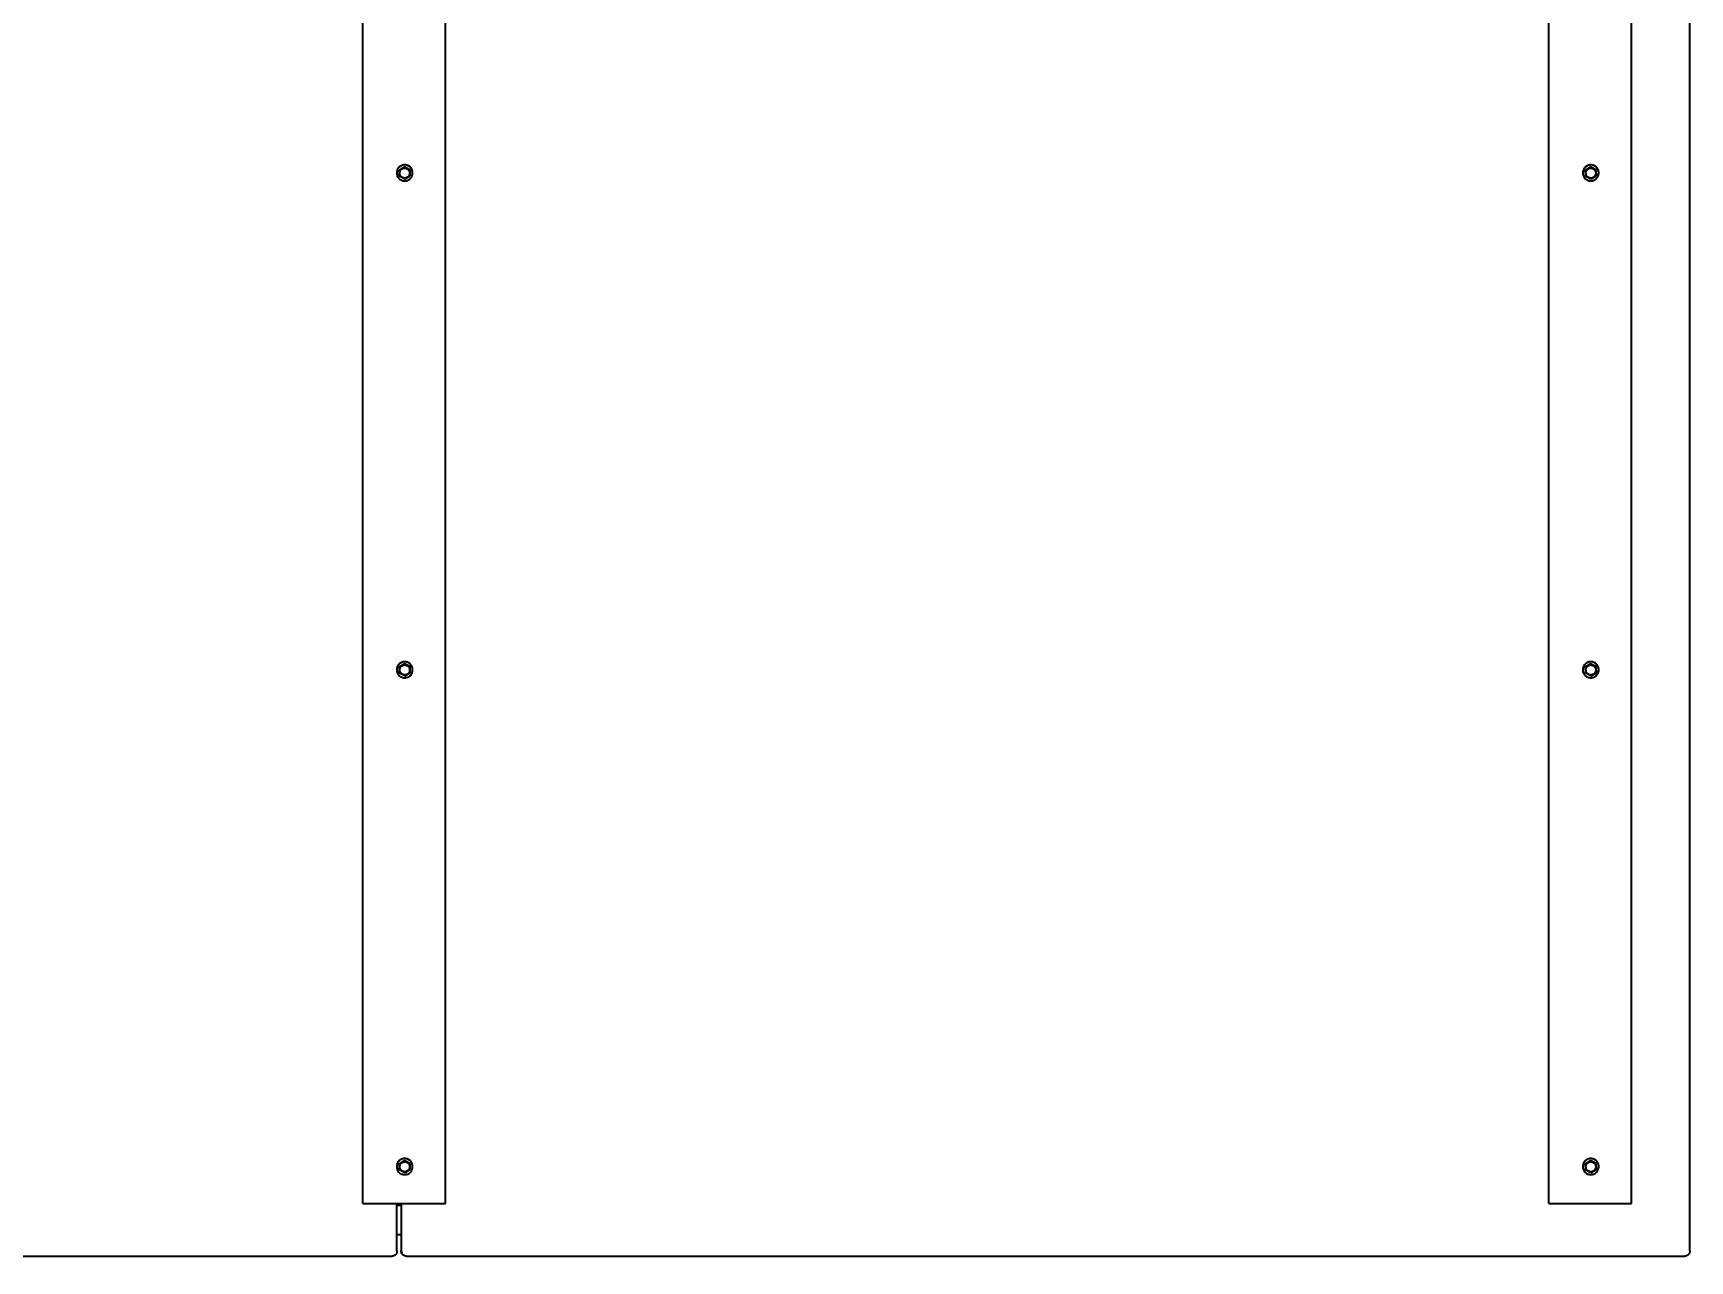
# Model space of a CAD drawing. Header units: millimetres. Extents: x 6020 to 14334, y 16216 to 25078.
# Drawn here: x 11818 to 13420, y 18340 to 19527 of the extents above; entities that cross this region are included whole.
import ezdxf

# ---------------------------------------------------------------- set-up
doc = ezdxf.new("R2010")
doc.units = ezdxf.units.MM
doc.header["$LTSCALE"] = 3
for name, color, linetype in [('Green', 3, 'Continuous'), ('Orange', 30, 'Continuous'), ('Red', 1, 'Continuous')]:
    doc.layers.add(name, color=color, linetype=linetype)
doc.styles.get("Standard").update_dxf_attribs({"font": 'arial.ttf'})
doc.dimstyles.new('MATEUSZ', dxfattribs={"dimtxt": 35, "dimasz": 16, "dimexe": 0.18, "dimexo": 0.0625, "dimgap": 0.09, "dimtad": 0, "dimdec": 0, "dimdsep": 46, "dimtxsty": 'Standard', "dimblk": 'DOT', "dimcen": 0.09, "dimse1": 1, "dimse2": 1, "dimadec": 0, "dimazin": 0, "dimtfac": 1, "dimtdec": 0, "dimtofl": 0, "dimtmove": 0, "dimatfit": 3, "dimfxl": 1, "dimtolj": 1, "dimtzin": 0, "dimlwd": 9, "dimlwe": 9, "dimarcsym": 0})

# ---------------------------------------------------------------- blocks, each defined once
blk = doc.blocks.new('_Dot')
at = {"color": 0, "linetype": 'ByBlock', "lineweight": -2}
blk.add_line((-0.5, 0), (-1, 0), dxfattribs=at)
at = {"color": 0, "linetype": 'ByBlock', "const_width": 0.5}
blk.add_lwpolyline([(-0.25, 0, 1), (0.25, 0, 1)], format="xyb", close=True, dxfattribs=at)
blk = doc.blocks.new('*D29')
at = {"color": 0, "lineweight": 9, "transparency": 16777216}
for p, q in [((9437.2, 20426), (9437.2, 19664.2)), ((9437.2, 18363.8), (9437.2, 19424))]:
    blk.add_line(p, q, dxfattribs=at)
at = {"layer": 'Defpoints', "color": 0, "transparency": 16777216}
for p in [(13416, 20442), (9437.2, 18347.8), (13419.3, 18347.8)]:
    blk.add_point(p, dxfattribs=at)
at = {"color": 0, "lineweight": 9, "transparency": 16777216, "xscale": 16, "yscale": 16, "zscale": 16}
for p, rotation in [((9437.2, 20442), 90), ((9437.2, 18347.8), 270)]:
    blk.add_blockref('_Dot', p, dxfattribs=dict(at, rotation=rotation))
at = {"color": 0, "transparency": 16777216, "insert": (9437.2, 19544.1), "char_height": 80, "attachment_point": 5, "rotation": 90}
blk.add_mtext('\\A1;2094', dxfattribs=at)

msp = doc.modelspace()

# ---------------------------------------------------------------- linework, layer by layer
at = {"layer": 'Green', "color": 7}
for p, q in [((12176.8, 19397.7), (12171.9, 19394.6)), ((12171.9, 19394.6), (12176.8, 19397.7)), ((12181.9, 19395), (12176.8, 19397.7)), ((12176.8, 19397.7), (12181.9, 19395)), ((13323.5, 19397.7), (13318.6, 19394.6)), ((13318.6, 19394.6), (13323.5, 19397.7)), ((13328.6, 19395), (13323.5, 19397.7)), ((13323.5, 19397.7), (13328.6, 19395)), ((12171.9, 19394.6), (12172.1, 19388.8)), ((12182.1, 19389.2), (12181.9, 19395)), ((12182.1, 19389.2), (12182.1, 19389.1)), ((13318.6, 19394.6), (13318.8, 19388.8)), ((13328.8, 19389.2), (13328.6, 19395)), ((13328.8, 19389.2), (13328.8, 19389.1)), ((12176.8, 18917.2), (12171.9, 18914.2)), ((12171.9, 18914.2), (12176.8, 18917.2)), ((12181.9, 18914.5), (12176.8, 18917.2)), ((12176.8, 18917.2), (12181.9, 18914.5)), ((13323.5, 18917.2), (13318.6, 18914.2)), ((13318.6, 18914.2), (13323.5, 18917.2)), ((13328.6, 18914.5), (13323.5, 18917.2)), ((13323.5, 18917.2), (13328.6, 18914.5)), ((12171.9, 18914.2), (12172.1, 18908.4)), ((12171.9, 18914.2), (12171.9, 18914)), ((12177.2, 18905.7), (12179.6, 18907.2)), ((12182.1, 18908.7), (12181.9, 18914.5)), ((13318.6, 18914.2), (13318.8, 18908.4)), ((13318.6, 18914.2), (13318.6, 18914)), ((13323.9, 18905.7), (13328.8, 18908.7)), ((13328.8, 18908.7), (13328.6, 18914.5)), ((12176.8, 18436.8), (12171.9, 18433.7)), ((12171.9, 18433.7), (12176.8, 18436.8)), ((12181.9, 18434), (12176.8, 18436.8)), ((12176.8, 18436.8), (12181.9, 18434)), ((13323.5, 18436.8), (13318.6, 18433.7)), ((13318.6, 18433.7), (13323.5, 18436.8)), ((13328.6, 18434), (13323.5, 18436.8)), ((13323.5, 18436.8), (13328.6, 18434)), ((12171.9, 18433.7), (12172.1, 18427.9)), ((12182.1, 18428.3), (12181.9, 18434)), ((13318.6, 18433.7), (13318.8, 18427.9)), ((13326.3, 18426.7), (13328.8, 18428.3)), ((13328.8, 18428.3), (13328.6, 18434))]:
    msp.add_line(p, q, dxfattribs=at)
for points in [[(12184.7, 19391.9, 0), (12184.7, 19392.6, 0), (12184.6, 19393.3, 0), (12184.4, 19394, 0), (12184.2, 19394.8, 0), (12183.9, 19395.5, 0), (12183.5, 19396.1, 0), (12183, 19396.8, 0), (12182.5, 19397.4, 0), (12181.9, 19397.9, 0), (12181.2, 19398.4, 0), (12180.6, 19398.8, 0), (12179.9, 19399.1, 0), (12179.1, 19399.3, 0), (12178.4, 19399.5, 0), (12177.7, 19399.6, 0), (12177, 19399.6, 0), (12176.3, 19399.6, 0), (12175.6, 19399.5, 0), (12174.9, 19399.3, 0), (12174.2, 19399.1, 0), (12173.5, 19398.8, 0), (12172.8, 19398.4, 0), (12172.1, 19397.9, 0), (12171.5, 19397.4, 0), (12171, 19396.8, 0), (12170.5, 19396.1, 0), (12170.1, 19395.5, 0), (12169.8, 19394.8, 0), (12169.6, 19394, 0), (12169.4, 19393.3, 0), (12169.3, 19392.6, 0), (12169.3, 19391.9, 0), (12169.3, 19391.2, 0), (12169.4, 19390.5, 0), (12169.6, 19389.8, 0), (12169.8, 19389.1, 0), (12170.1, 19388.4, 0), (12170.5, 19387.7, 0), (12171, 19387.1, 0), (12171.5, 19386.5, 0), (12172.1, 19385.9, 0), (12172.8, 19385.5, 0), (12173.5, 19385.1, 0), (12174.2, 19384.7, 0), (12174.9, 19384.5, 0), (12175.6, 19384.3, 0), (12176.3, 19384.2, 0), (12177, 19384.2, 0), (12177.7, 19384.2, 0), (12178.4, 19384.3, 0), (12179.1, 19384.5, 0), (12179.9, 19384.7, 0), (12180.6, 19385.1, 0), (12181.2, 19385.5, 0), (12181.9, 19385.9, 0), (12182.5, 19386.5, 0), (12183, 19387.1, 0), (12183.5, 19387.7, 0), (12183.9, 19388.4, 0), (12184.2, 19389.1, 0), (12184.4, 19389.8, 0), (12184.6, 19390.5, 0), (12184.7, 19391.2, 0)], [(13331.5, 19391.9, 0), (13331.4, 19392.6, 0), (13331.3, 19393.3, 0), (13331.2, 19394, 0), (13330.9, 19394.8, 0), (13330.6, 19395.5, 0), (13330.2, 19396.1, 0), (13329.7, 19396.8, 0), (13329.2, 19397.4, 0), (13328.6, 19397.9, 0), (13328, 19398.4, 0), (13327.3, 19398.8, 0), (13326.6, 19399.1, 0), (13325.9, 19399.3, 0), (13325.1, 19399.5, 0), (13324.4, 19399.6, 0), (13323.7, 19399.6, 0), (13323, 19399.6, 0), (13322.3, 19399.5, 0), (13321.6, 19399.3, 0), (13320.9, 19399.1, 0), (13320.2, 19398.8, 0), (13319.5, 19398.4, 0), (13318.9, 19397.9, 0), (13318.3, 19397.4, 0), (13317.7, 19396.8, 0), (13317.3, 19396.1, 0), (13316.9, 19395.5, 0), (13316.6, 19394.8, 0), (13316.3, 19394, 0), (13316.1, 19393.3, 0), (13316, 19392.6, 0), (13316, 19391.9, 0), (13316, 19391.2, 0), (13316.1, 19390.5, 0), (13316.3, 19389.8, 0), (13316.6, 19389.1, 0), (13316.9, 19388.4, 0), (13317.3, 19387.7, 0), (13317.7, 19387.1, 0), (13318.3, 19386.5, 0), (13318.9, 19385.9, 0), (13319.5, 19385.5, 0), (13320.2, 19385.1, 0), (13320.9, 19384.7, 0), (13321.6, 19384.5, 0), (13322.3, 19384.3, 0), (13323, 19384.2, 0), (13323.7, 19384.2, 0), (13324.4, 19384.2, 0), (13325.1, 19384.3, 0), (13325.9, 19384.5, 0), (13326.6, 19384.7, 0), (13327.3, 19385.1, 0), (13328, 19385.5, 0), (13328.6, 19385.9, 0), (13329.2, 19386.5, 0), (13329.7, 19387.1, 0), (13330.2, 19387.7, 0), (13330.6, 19388.4, 0), (13330.9, 19389.1, 0), (13331.2, 19389.8, 0), (13331.3, 19390.5, 0), (13331.4, 19391.2, 0)], [(12177.4, 19387, 0), (12176.9, 19387, 0), (12176.5, 19387, 0), (12176, 19387.1, 0), (12175.5, 19387.2, 0), (12175.1, 19387.4, 0), (12174.7, 19387.6, 0), (12174.3, 19387.8, 0), (12173.9, 19388.1, 0), (12173.6, 19388.4, 0), (12173.3, 19388.8, 0), (12173, 19389.2, 0), (12172.7, 19389.6, 0), (12172.6, 19390, 0), (12172.4, 19390.5, 0), (12172.3, 19390.9, 0), (12172.2, 19391.4, 0), (12172.2, 19391.8, 0), (12172.3, 19392.3, 0), (12172.3, 19392.8, 0), (12172.5, 19393.2, 0), (12172.6, 19393.7, 0), (12172.8, 19394.1, 0), (12173.1, 19394.5, 0), (12173.4, 19394.9, 0), (12173.7, 19395.2, 0), (12174, 19395.5, 0), (12174.4, 19395.8, 0), (12174.8, 19396, 0), (12175.3, 19396.2, 0), (12175.7, 19396.4, 0), (12176.2, 19396.5, 0), (12176.6, 19396.5, 0), (12177.1, 19396.5, 0), (12177.6, 19396.5, 0), (12178, 19396.4, 0), (12178.5, 19396.3, 0), (12178.9, 19396.1, 0), (12179.3, 19395.9, 0), (12179.7, 19395.7, 0), (12180.1, 19395.4, 0), (12180.5, 19395.1, 0), (12180.8, 19394.7, 0), (12181, 19394.3, 0), (12181.3, 19393.9, 0), (12181.5, 19393.5, 0), (12181.6, 19393, 0), (12181.7, 19392.6, 0), (12181.8, 19392.1, 0), (12181.8, 19391.7, 0), (12181.8, 19391.2, 0), (12181.7, 19390.7, 0), (12181.6, 19390.3, 0), (12181.4, 19389.8, 0), (12181.2, 19389.4, 0), (12180.9, 19389, 0), (12180.7, 19388.6, 0), (12180.3, 19388.3, 0), (12180, 19388, 0), (12179.6, 19387.7, 0), (12179.2, 19387.5, 0), (12178.8, 19387.3, 0), (12178.3, 19387.1, 0), (12177.9, 19387, 0)], [(13324.1, 19387, 0), (13323.7, 19387, 0), (13323.2, 19387, 0), (13322.7, 19387.1, 0), (13322.3, 19387.2, 0), (13321.8, 19387.4, 0), (13321.4, 19387.6, 0), (13321, 19387.8, 0), (13320.6, 19388.1, 0), (13320.3, 19388.4, 0), (13320, 19388.8, 0), (13319.7, 19389.2, 0), (13319.5, 19389.6, 0), (13319.3, 19390, 0), (13319.1, 19390.5, 0), (13319, 19390.9, 0), (13319, 19391.4, 0), (13319, 19391.8, 0), (13319, 19392.3, 0), (13319.1, 19392.8, 0), (13319.2, 19393.2, 0), (13319.4, 19393.7, 0), (13319.6, 19394.1, 0), (13319.8, 19394.5, 0), (13320.1, 19394.9, 0), (13320.4, 19395.2, 0), (13320.8, 19395.5, 0), (13321.2, 19395.8, 0), (13321.6, 19396, 0), (13322, 19396.2, 0), (13322.4, 19396.4, 0), (13322.9, 19396.5, 0), (13323.4, 19396.5, 0), (13323.8, 19396.5, 0), (13324.3, 19396.5, 0), (13324.8, 19396.4, 0), (13325.2, 19396.3, 0), (13325.7, 19396.1, 0), (13326.1, 19395.9, 0), (13326.5, 19395.7, 0), (13326.8, 19395.4, 0), (13327.2, 19395.1, 0), (13327.5, 19394.7, 0), (13327.8, 19394.3, 0), (13328, 19393.9, 0), (13328.2, 19393.5, 0), (13328.3, 19393, 0), (13328.5, 19392.6, 0), (13328.5, 19392.1, 0), (13328.5, 19391.7, 0), (13328.5, 19391.2, 0), (13328.4, 19390.7, 0), (13328.3, 19390.3, 0), (13328.1, 19389.8, 0), (13327.9, 19389.4, 0), (13327.7, 19389, 0), (13327.4, 19388.6, 0), (13327.1, 19388.3, 0), (13326.7, 19388, 0), (13326.3, 19387.7, 0), (13325.9, 19387.5, 0), (13325.5, 19387.3, 0), (13325, 19387.1, 0), (13324.6, 19387, 0)], [(12184.7, 18911.5, 0), (12184.7, 18912.2, 0), (12184.6, 18912.9, 0), (12184.4, 18913.6, 0), (12184.2, 18914.3, 0), (12183.9, 18915, 0), (12183.5, 18915.7, 0), (12183, 18916.3, 0), (12182.5, 18916.9, 0), (12181.9, 18917.4, 0), (12181.2, 18917.9, 0), (12180.6, 18918.3, 0), (12179.9, 18918.6, 0), (12179.1, 18918.9, 0), (12178.4, 18919, 0), (12177.7, 18919.1, 0), (12177, 18919.2, 0), (12176.3, 18919.1, 0), (12175.6, 18919, 0), (12174.9, 18918.9, 0), (12174.2, 18918.6, 0), (12173.5, 18918.3, 0), (12172.8, 18917.9, 0), (12172.1, 18917.4, 0), (12171.5, 18916.9, 0), (12171, 18916.3, 0), (12170.5, 18915.7, 0), (12170.1, 18915, 0), (12169.8, 18914.3, 0), (12169.6, 18913.6, 0), (12169.4, 18912.9, 0), (12169.3, 18912.2, 0), (12169.3, 18911.5, 0), (12169.3, 18910.8, 0), (12169.4, 18910.1, 0), (12169.6, 18909.3, 0), (12169.8, 18908.6, 0), (12170.1, 18907.9, 0), (12170.5, 18907.2, 0), (12171, 18906.6, 0), (12171.5, 18906, 0), (12172.1, 18905.5, 0), (12172.8, 18905, 0), (12173.5, 18904.6, 0), (12174.2, 18904.3, 0), (12174.9, 18904, 0), (12175.6, 18903.9, 0), (12176.3, 18903.8, 0), (12177, 18903.7, 0), (12177.7, 18903.8, 0), (12178.4, 18903.9, 0), (12179.1, 18904, 0), (12179.9, 18904.3, 0), (12180.6, 18904.6, 0), (12181.2, 18905, 0), (12181.9, 18905.5, 0), (12182.5, 18906, 0), (12183, 18906.6, 0), (12183.5, 18907.2, 0), (12183.9, 18907.9, 0), (12184.2, 18908.6, 0), (12184.4, 18909.3, 0), (12184.6, 18910.1, 0), (12184.7, 18910.8, 0)], [(13331.5, 18911.5, 0), (13331.4, 18912.2, 0), (13331.3, 18912.9, 0), (13331.2, 18913.6, 0), (13330.9, 18914.3, 0), (13330.6, 18915, 0), (13330.2, 18915.7, 0), (13329.7, 18916.3, 0), (13329.2, 18916.9, 0), (13328.6, 18917.4, 0), (13328, 18917.9, 0), (13327.3, 18918.3, 0), (13326.6, 18918.6, 0), (13325.9, 18918.9, 0), (13325.1, 18919, 0), (13324.4, 18919.1, 0), (13323.7, 18919.2, 0), (13323, 18919.1, 0), (13322.3, 18919, 0), (13321.6, 18918.9, 0), (13320.9, 18918.6, 0), (13320.2, 18918.3, 0), (13319.5, 18917.9, 0), (13318.9, 18917.4, 0), (13318.3, 18916.9, 0), (13317.7, 18916.3, 0), (13317.3, 18915.7, 0), (13316.9, 18915, 0), (13316.6, 18914.3, 0), (13316.3, 18913.6, 0), (13316.1, 18912.9, 0), (13316, 18912.2, 0), (13316, 18911.5, 0), (13316, 18910.8, 0), (13316.1, 18910.1, 0), (13316.3, 18909.3, 0), (13316.6, 18908.6, 0), (13316.9, 18907.9, 0), (13317.3, 18907.2, 0), (13317.7, 18906.6, 0), (13318.3, 18906, 0), (13318.9, 18905.5, 0), (13319.5, 18905, 0), (13320.2, 18904.6, 0), (13320.9, 18904.3, 0), (13321.6, 18904, 0), (13322.3, 18903.9, 0), (13323, 18903.8, 0), (13323.7, 18903.7, 0), (13324.4, 18903.8, 0), (13325.1, 18903.9, 0), (13325.9, 18904, 0), (13326.6, 18904.3, 0), (13327.3, 18904.6, 0), (13328, 18905, 0), (13328.6, 18905.5, 0), (13329.2, 18906, 0), (13329.7, 18906.6, 0), (13330.2, 18907.2, 0), (13330.6, 18907.9, 0), (13330.9, 18908.6, 0), (13331.2, 18909.3, 0), (13331.3, 18910.1, 0), (13331.4, 18910.8, 0)], [(12177.4, 18906.5, 0), (12176.9, 18906.5, 0), (12176.5, 18906.5, 0), (12176, 18906.6, 0), (12175.5, 18906.7, 0), (12175.1, 18906.9, 0), (12174.7, 18907.1, 0), (12174.3, 18907.4, 0), (12173.9, 18907.7, 0), (12173.6, 18908, 0), (12173.3, 18908.3, 0), (12173, 18908.7, 0), (12172.7, 18909.1, 0), (12172.6, 18909.5, 0), (12172.4, 18910, 0), (12172.3, 18910.5, 0), (12172.2, 18910.9, 0), (12172.2, 18911.4, 0), (12172.3, 18911.9, 0), (12172.3, 18912.3, 0), (12172.5, 18912.8, 0), (12172.6, 18913.2, 0), (12172.8, 18913.6, 0), (12173.1, 18914, 0), (12173.4, 18914.4, 0), (12173.7, 18914.7, 0), (12174, 18915, 0), (12174.4, 18915.3, 0), (12174.8, 18915.6, 0), (12175.3, 18915.7, 0), (12175.7, 18915.9, 0), (12176.2, 18916, 0), (12176.6, 18916.1, 0), (12177.1, 18916.1, 0), (12177.6, 18916, 0), (12178, 18916, 0), (12178.5, 18915.8, 0), (12178.9, 18915.7, 0), (12179.3, 18915.5, 0), (12179.7, 18915.2, 0), (12180.1, 18914.9, 0), (12180.5, 18914.6, 0), (12180.8, 18914.3, 0), (12181, 18913.9, 0), (12181.3, 18913.5, 0), (12181.5, 18913, 0), (12181.6, 18912.6, 0), (12181.7, 18912.1, 0), (12181.8, 18911.7, 0), (12181.8, 18911.2, 0), (12181.8, 18910.7, 0), (12181.7, 18910.3, 0), (12181.6, 18909.8, 0), (12181.4, 18909.4, 0), (12181.2, 18909, 0), (12180.9, 18908.6, 0), (12180.7, 18908.2, 0), (12180.3, 18907.8, 0), (12180, 18907.5, 0), (12179.6, 18907.3, 0), (12179.2, 18907, 0), (12178.8, 18906.8, 0), (12178.3, 18906.7, 0), (12177.9, 18906.6, 0)], [(13324.1, 18906.5, 0), (13323.7, 18906.5, 0), (13323.2, 18906.5, 0), (13322.7, 18906.6, 0), (13322.3, 18906.7, 0), (13321.8, 18906.9, 0), (13321.4, 18907.1, 0), (13321, 18907.4, 0), (13320.6, 18907.7, 0), (13320.3, 18908, 0), (13320, 18908.3, 0), (13319.7, 18908.7, 0), (13319.5, 18909.1, 0), (13319.3, 18909.5, 0), (13319.1, 18910, 0), (13319, 18910.5, 0), (13319, 18910.9, 0), (13319, 18911.4, 0), (13319, 18911.9, 0), (13319.1, 18912.3, 0), (13319.2, 18912.8, 0), (13319.4, 18913.2, 0), (13319.6, 18913.6, 0), (13319.8, 18914, 0), (13320.1, 18914.4, 0), (13320.4, 18914.7, 0), (13320.8, 18915, 0), (13321.2, 18915.3, 0), (13321.6, 18915.6, 0), (13322, 18915.7, 0), (13322.4, 18915.9, 0), (13322.9, 18916, 0), (13323.4, 18916.1, 0), (13323.8, 18916.1, 0), (13324.3, 18916, 0), (13324.8, 18916, 0), (13325.2, 18915.8, 0), (13325.7, 18915.7, 0), (13326.1, 18915.5, 0), (13326.5, 18915.2, 0), (13326.8, 18914.9, 0), (13327.2, 18914.6, 0), (13327.5, 18914.3, 0), (13327.8, 18913.9, 0), (13328, 18913.5, 0), (13328.2, 18913, 0), (13328.3, 18912.6, 0), (13328.5, 18912.1, 0), (13328.5, 18911.7, 0), (13328.5, 18911.2, 0), (13328.5, 18910.7, 0), (13328.4, 18910.3, 0), (13328.3, 18909.8, 0), (13328.1, 18909.4, 0), (13327.9, 18909, 0), (13327.7, 18908.6, 0), (13327.4, 18908.2, 0), (13327.1, 18907.8, 0), (13326.7, 18907.5, 0), (13326.3, 18907.3, 0), (13325.9, 18907, 0), (13325.5, 18906.8, 0), (13325, 18906.7, 0), (13324.6, 18906.6, 0)], [(12184.7, 18431, 0), (12184.7, 18431.7, 0), (12184.6, 18432.4, 0), (12184.4, 18433.1, 0), (12184.2, 18433.8, 0), (12183.9, 18434.5, 0), (12183.5, 18435.2, 0), (12183, 18435.9, 0), (12182.5, 18436.5, 0), (12181.9, 18437, 0), (12181.2, 18437.5, 0), (12180.6, 18437.9, 0), (12179.9, 18438.2, 0), (12179.1, 18438.4, 0), (12178.4, 18438.6, 0), (12177.7, 18438.7, 0), (12177, 18438.7, 0), (12176.3, 18438.7, 0), (12175.6, 18438.6, 0), (12174.9, 18438.4, 0), (12174.2, 18438.2, 0), (12173.5, 18437.9, 0), (12172.8, 18437.5, 0), (12172.1, 18437, 0), (12171.5, 18436.5, 0), (12171, 18435.9, 0), (12170.5, 18435.2, 0), (12170.1, 18434.5, 0), (12169.8, 18433.8, 0), (12169.6, 18433.1, 0), (12169.4, 18432.4, 0), (12169.3, 18431.7, 0), (12169.3, 18431, 0), (12169.3, 18430.3, 0), (12169.4, 18429.6, 0), (12169.6, 18428.9, 0), (12169.8, 18428.2, 0), (12170.1, 18427.5, 0), (12170.5, 18426.8, 0), (12171, 18426.1, 0), (12171.5, 18425.5, 0), (12172.1, 18425, 0), (12172.8, 18424.5, 0), (12173.5, 18424.1, 0), (12174.2, 18423.8, 0), (12174.9, 18423.6, 0), (12175.6, 18423.4, 0), (12176.3, 18423.3, 0), (12177, 18423.3, 0), (12177.7, 18423.3, 0), (12178.4, 18423.4, 0), (12179.1, 18423.6, 0), (12179.9, 18423.8, 0), (12180.6, 18424.1, 0), (12181.2, 18424.5, 0), (12181.9, 18425, 0), (12182.5, 18425.5, 0), (12183, 18426.1, 0), (12183.5, 18426.8, 0), (12183.9, 18427.5, 0), (12184.2, 18428.2, 0), (12184.4, 18428.9, 0), (12184.6, 18429.6, 0), (12184.7, 18430.3, 0)], [(13331.5, 18431, 0), (13331.4, 18431.7, 0), (13331.3, 18432.4, 0), (13331.2, 18433.1, 0), (13330.9, 18433.8, 0), (13330.6, 18434.5, 0), (13330.2, 18435.2, 0), (13329.7, 18435.9, 0), (13329.2, 18436.5, 0), (13328.6, 18437, 0), (13328, 18437.5, 0), (13327.3, 18437.9, 0), (13326.6, 18438.2, 0), (13325.9, 18438.4, 0), (13325.1, 18438.6, 0), (13324.4, 18438.7, 0), (13323.7, 18438.7, 0), (13323, 18438.7, 0), (13322.3, 18438.6, 0), (13321.6, 18438.4, 0), (13320.9, 18438.2, 0), (13320.2, 18437.9, 0), (13319.5, 18437.5, 0), (13318.9, 18437, 0), (13318.3, 18436.5, 0), (13317.7, 18435.9, 0), (13317.3, 18435.2, 0), (13316.9, 18434.5, 0), (13316.6, 18433.8, 0), (13316.3, 18433.1, 0), (13316.1, 18432.4, 0), (13316, 18431.7, 0), (13316, 18431, 0), (13316, 18430.3, 0), (13316.1, 18429.6, 0), (13316.3, 18428.9, 0), (13316.6, 18428.2, 0), (13316.9, 18427.5, 0), (13317.3, 18426.8, 0), (13317.7, 18426.1, 0), (13318.3, 18425.5, 0), (13318.9, 18425, 0), (13319.5, 18424.5, 0), (13320.2, 18424.1, 0), (13320.9, 18423.8, 0), (13321.6, 18423.6, 0), (13322.3, 18423.4, 0), (13323, 18423.3, 0), (13323.7, 18423.3, 0), (13324.4, 18423.3, 0), (13325.1, 18423.4, 0), (13325.9, 18423.6, 0), (13326.6, 18423.8, 0), (13327.3, 18424.1, 0), (13328, 18424.5, 0), (13328.6, 18425, 0), (13329.2, 18425.5, 0), (13329.7, 18426.1, 0), (13330.2, 18426.8, 0), (13330.6, 18427.5, 0), (13330.9, 18428.2, 0), (13331.2, 18428.9, 0), (13331.3, 18429.6, 0), (13331.4, 18430.3, 0)], [(12177.4, 18426.1, 0), (12176.9, 18426.1, 0), (12176.5, 18426.1, 0), (12176, 18426.2, 0), (12175.5, 18426.3, 0), (12175.1, 18426.5, 0), (12174.7, 18426.7, 0), (12174.3, 18426.9, 0), (12173.9, 18427.2, 0), (12173.6, 18427.5, 0), (12173.3, 18427.9, 0), (12173, 18428.3, 0), (12172.7, 18428.7, 0), (12172.6, 18429.1, 0), (12172.4, 18429.5, 0), (12172.3, 18430, 0), (12172.2, 18430.5, 0), (12172.2, 18430.9, 0), (12172.3, 18431.4, 0), (12172.3, 18431.9, 0), (12172.5, 18432.3, 0), (12172.6, 18432.8, 0), (12172.8, 18433.2, 0), (12173.1, 18433.6, 0), (12173.4, 18433.9, 0), (12173.7, 18434.3, 0), (12174, 18434.6, 0), (12174.4, 18434.9, 0), (12174.8, 18435.1, 0), (12175.3, 18435.3, 0), (12175.7, 18435.4, 0), (12176.2, 18435.5, 0), (12176.6, 18435.6, 0), (12177.1, 18435.6, 0), (12177.6, 18435.6, 0), (12178, 18435.5, 0), (12178.5, 18435.4, 0), (12178.9, 18435.2, 0), (12179.3, 18435, 0), (12179.7, 18434.8, 0), (12180.1, 18434.5, 0), (12180.5, 18434.2, 0), (12180.8, 18433.8, 0), (12181, 18433.4, 0), (12181.3, 18433, 0), (12181.5, 18432.6, 0), (12181.6, 18432.1, 0), (12181.7, 18431.7, 0), (12181.8, 18431.2, 0), (12181.8, 18430.7, 0), (12181.8, 18430.3, 0), (12181.7, 18429.8, 0), (12181.6, 18429.4, 0), (12181.4, 18428.9, 0), (12181.2, 18428.5, 0), (12180.9, 18428.1, 0), (12180.7, 18427.7, 0), (12180.3, 18427.4, 0), (12180, 18427.1, 0), (12179.6, 18426.8, 0), (12179.2, 18426.6, 0), (12178.8, 18426.4, 0), (12178.3, 18426.2, 0), (12177.9, 18426.1, 0)], [(13324.1, 18426.1, 0), (13323.7, 18426.1, 0), (13323.2, 18426.1, 0), (13322.7, 18426.2, 0), (13322.3, 18426.3, 0), (13321.8, 18426.5, 0), (13321.4, 18426.7, 0), (13321, 18426.9, 0), (13320.6, 18427.2, 0), (13320.3, 18427.5, 0), (13320, 18427.9, 0), (13319.7, 18428.3, 0), (13319.5, 18428.7, 0), (13319.3, 18429.1, 0), (13319.1, 18429.5, 0), (13319, 18430, 0), (13319, 18430.5, 0), (13319, 18430.9, 0), (13319, 18431.4, 0), (13319.1, 18431.9, 0), (13319.2, 18432.3, 0), (13319.4, 18432.8, 0), (13319.6, 18433.2, 0), (13319.8, 18433.6, 0), (13320.1, 18433.9, 0), (13320.4, 18434.3, 0), (13320.8, 18434.6, 0), (13321.2, 18434.9, 0), (13321.6, 18435.1, 0), (13322, 18435.3, 0), (13322.4, 18435.4, 0), (13322.9, 18435.5, 0), (13323.4, 18435.6, 0), (13323.8, 18435.6, 0), (13324.3, 18435.6, 0), (13324.8, 18435.5, 0), (13325.2, 18435.4, 0), (13325.7, 18435.2, 0), (13326.1, 18435, 0), (13326.5, 18434.8, 0), (13326.8, 18434.5, 0), (13327.2, 18434.2, 0), (13327.5, 18433.8, 0), (13327.8, 18433.4, 0), (13328, 18433, 0), (13328.2, 18432.6, 0), (13328.3, 18432.1, 0), (13328.5, 18431.7, 0), (13328.5, 18431.2, 0), (13328.5, 18430.7, 0), (13328.5, 18430.3, 0), (13328.4, 18429.8, 0), (13328.3, 18429.4, 0), (13328.1, 18428.9, 0), (13327.9, 18428.5, 0), (13327.7, 18428.1, 0), (13327.4, 18427.7, 0), (13327.1, 18427.4, 0), (13326.7, 18427.1, 0), (13326.3, 18426.8, 0), (13325.9, 18426.6, 0), (13325.5, 18426.4, 0), (13325, 18426.2, 0), (13324.6, 18426.1, 0)]]:
    msp.add_polyline3d(points, close=True, dxfattribs=at)
for points in [[(12184.7, 19391.9, 0), (12184.7, 19392.7, 0), (12184.6, 19393.6, 0), (12184.3, 19394.4, 0), (12184, 19395.2, 0), (12183.6, 19396, 0), (12183, 19396.8, 0), (12182.4, 19397.5, 0), (12181.7, 19398.1, 0), (12180.9, 19398.6, 0), (12180.1, 19399, 0), (12179.3, 19399.3, 0), (12178.4, 19399.5, 0), (12177.6, 19399.6, 0), (12176.8, 19399.6, 0), (12176, 19399.6, 0), (12175.1, 19399.4, 0), (12174.3, 19399.2, 0), (12173.5, 19398.8, 0), (12172.7, 19398.3, 0), (12172, 19397.8, 0), (12171.3, 19397.1, 0), (12170.7, 19396.4, 0), (12170.2, 19395.6, 0), (12169.8, 19394.8, 0), (12169.6, 19394, 0), (12169.4, 19393.1, 0), (12169.3, 19392.3, 0), (12169.3, 19391.5, 0), (12169.4, 19390.7, 0), (12169.6, 19389.9, 0), (12169.9, 19389, 0), (12170.2, 19388.2, 0)], [(12171.9, 19394.5, 0), (12176.8, 19397.6, 0)], [(12176.8, 19397.6, 0), (12181.9, 19394.8, 0)], [(13331.5, 19391.9, 0), (13331.4, 19392.7, 0), (13331.3, 19393.6, 0), (13331.1, 19394.4, 0), (13330.7, 19395.2, 0), (13330.3, 19396, 0), (13329.7, 19396.8, 0), (13329.1, 19397.5, 0), (13328.4, 19398.1, 0), (13327.6, 19398.6, 0), (13326.8, 19399, 0), (13326, 19399.3, 0), (13325.1, 19399.5, 0), (13324.3, 19399.6, 0), (13323.5, 19399.6, 0), (13322.7, 19399.6, 0), (13321.8, 19399.4, 0), (13321, 19399.1, 0), (13320.2, 19398.8, 0), (13319.4, 19398.3, 0), (13318.7, 19397.7, 0), (13318, 19397.1, 0), (13317.4, 19396.4, 0), (13316.9, 19395.6, 0), (13316.6, 19394.8, 0), (13316.3, 19393.9, 0), (13316.1, 19393.1, 0), (13316, 19392.3, 0), (13316, 19391.5, 0), (13316.1, 19390.6, 0), (13316.3, 19389.8, 0), (13316.6, 19389, 0), (13317, 19388.1, 0)], [(13318.6, 19394.5, 0), (13323.5, 19397.6, 0)], [(13323.5, 19397.6, 0), (13328.6, 19394.8, 0)], [(12172.1, 19388.7, 0), (12171.9, 19394.5, 0)], [(12177.2, 19386, 0), (12172.1, 19388.7, 0)], [(12175.5, 19384.4, 0), (12176.5, 19384.2, 0), (12177.6, 19384.2, 0), (12178.6, 19384.4, 0), (12179.7, 19384.7, 0)], [(12177.4, 19386.1, 0), (12182.1, 19389.1, 0)], [(12181.9, 19394.8, 0), (12182.1, 19389.1, 0)], [(13317.4, 19387.5, 0), (13317.8, 19386.9, 0), (13318.4, 19386.4, 0), (13318.9, 19385.9, 0), (13319.6, 19385.4, 0)], [(13318.8, 19388.7, 0), (13318.6, 19394.5, 0)], [(13323.9, 19386, 0), (13318.8, 19388.7, 0)], [(13323.1, 19384.2, 0), (13324.4, 19384.2, 0), (13325.1, 19384.3, 0), (13325.8, 19384.5, 0)], [(13324.1, 19386.1, 0), (13328.8, 19389.1, 0)], [(13328.6, 19394.8, 0), (13328.8, 19389.1, 0)], [(12184.7, 18911.5, 0), (12184.7, 18912.3, 0), (12184.6, 18913.1, 0), (12184.3, 18913.9, 0), (12184, 18914.7, 0), (12183.6, 18915.5, 0), (12183.1, 18916.3, 0), (12182.4, 18917, 0), (12181.8, 18917.6, 0), (12181, 18918.1, 0), (12180.2, 18918.5, 0), (12179.4, 18918.8, 0), (12178.6, 18919, 0), (12177.7, 18919.2, 0), (12176.9, 18919.2, 0), (12176.1, 18919.1, 0), (12175.3, 18919, 0), (12174.5, 18918.8, 0), (12173.7, 18918.4, 0), (12172.9, 18918, 0), (12172.1, 18917.5, 0), (12171.5, 18916.8, 0), (12170.9, 18916.2, 0), (12170.4, 18915.4, 0), (12169.9, 18914.6, 0), (12169.6, 18913.8, 0), (12169.4, 18913, 0), (12169.3, 18912.1, 0), (12169.3, 18911.3, 0), (12169.3, 18910.5, 0), (12169.5, 18909.7, 0), (12169.7, 18908.9, 0), (12170.1, 18908.1, 0)], [(12171.9, 18914, 0), (12176.8, 18917.1, 0)], [(12176.8, 18917.1, 0), (12181.9, 18914.4, 0)], [(13331.5, 18911.5, 0), (13331.4, 18912.3, 0), (13331.3, 18913.1, 0), (13331.1, 18913.9, 0), (13330.7, 18914.7, 0), (13330.3, 18915.5, 0), (13329.8, 18916.3, 0), (13329.2, 18917, 0), (13328.5, 18917.6, 0), (13327.7, 18918.1, 0), (13326.9, 18918.5, 0), (13326.1, 18918.8, 0), (13325.3, 18919, 0), (13324.4, 18919.2, 0), (13323.7, 18919.2, 0), (13322.8, 18919.1, 0), (13322, 18919, 0), (13321.2, 18918.8, 0), (13320.4, 18918.4, 0), (13319.6, 18918, 0), (13318.8, 18917.4, 0), (13318.2, 18916.8, 0), (13317.6, 18916.1, 0), (13317.1, 18915.4, 0), (13316.7, 18914.6, 0), (13316.4, 18913.7, 0), (13316.2, 18912.9, 0), (13316, 18912.1, 0), (13316, 18911.3, 0), (13316.1, 18910.5, 0), (13316.2, 18909.7, 0), (13316.5, 18908.8, 0), (13316.8, 18908, 0)], [(13318.6, 18914, 0), (13323.5, 18917.1, 0)], [(13323.5, 18917.1, 0), (13328.6, 18914.4, 0)], [(12172.1, 18908.3, 0), (12171.9, 18914, 0)], [(12177.2, 18905.6, 0), (12172.1, 18908.3, 0)], [(12177.4, 18905.7, 0), (12182.1, 18908.6, 0)], [(12181.2, 18905, 0), (12182.1, 18905.6, 0), (12182.8, 18906.4, 0), (12183.5, 18907.2, 0), (12184, 18908.2, 0)], [(12181.9, 18914.4, 0), (12182.1, 18908.6, 0)], [(13318.8, 18908.3, 0), (13318.6, 18914, 0)], [(13323.9, 18905.6, 0), (13318.8, 18908.3, 0)], [(13324.1, 18905.7, 0), (13323.9, 18905.6, 0)], [(13324.1, 18905.7, 0), (13328.8, 18908.6, 0)], [(13328.6, 18914.4, 0), (13328.8, 18908.6, 0)], [(13331, 18908.9, 0), (13331.4, 18910.2, 0), (13331.5, 18911.5, 0)], [(12184.7, 18431, 0), (12184.7, 18431.8, 0), (12184.6, 18432.7, 0), (12184.3, 18433.5, 0), (12184, 18434.3, 0), (12183.5, 18435.1, 0), (12183, 18435.9, 0), (12182.4, 18436.6, 0), (12181.7, 18437.2, 0), (12180.9, 18437.7, 0), (12180.1, 18438.1, 0), (12179.3, 18438.4, 0), (12178.4, 18438.6, 0), (12177.6, 18438.7, 0), (12176.8, 18438.7, 0), (12176, 18438.7, 0), (12175.1, 18438.5, 0), (12174.3, 18438.2, 0), (12173.5, 18437.9, 0), (12172.7, 18437.4, 0), (12172, 18436.8, 0), (12171.3, 18436.2, 0), (12170.7, 18435.5, 0), (12170.2, 18434.7, 0), (12169.8, 18433.9, 0), (12169.6, 18433, 0), (12169.4, 18432.2, 0), (12169.3, 18431.4, 0), (12169.3, 18430.6, 0), (12169.4, 18429.8, 0), (12169.6, 18428.9, 0), (12169.9, 18428.1, 0), (12170.3, 18427.3, 0)], [(12171.9, 18433.6, 0), (12176.8, 18436.6, 0)], [(12176.8, 18436.6, 0), (12181.9, 18433.9, 0)], [(13331.5, 18431, 0), (13331.4, 18431.8, 0), (13331.3, 18432.7, 0), (13331.1, 18433.5, 0), (13330.7, 18434.3, 0), (13330.3, 18435.1, 0), (13329.7, 18435.9, 0), (13329.1, 18436.6, 0), (13328.4, 18437.2, 0), (13327.6, 18437.7, 0), (13326.8, 18438.1, 0), (13326, 18438.4, 0), (13325.1, 18438.6, 0), (13324.3, 18438.7, 0), (13323.5, 18438.7, 0), (13322.7, 18438.7, 0), (13321.8, 18438.5, 0), (13321, 18438.2, 0), (13320.2, 18437.9, 0), (13319.4, 18437.4, 0), (13318.7, 18436.8, 0), (13318, 18436.2, 0), (13317.4, 18435.4, 0), (13316.9, 18434.7, 0), (13316.5, 18433.8, 0), (13316.3, 18433, 0), (13316.1, 18432.2, 0), (13316, 18431.3, 0), (13316, 18430.5, 0), (13316.1, 18429.7, 0), (13316.3, 18428.9, 0), (13316.6, 18428, 0), (13317, 18427.2, 0)], [(13318.6, 18433.6, 0), (13323.5, 18436.6, 0)], [(13323.5, 18436.6, 0), (13328.6, 18433.9, 0)], [(12172.1, 18427.8, 0), (12171.9, 18433.6, 0)], [(12177.2, 18425.1, 0), (12172.1, 18427.8, 0)], [(12175.5, 18423.5, 0), (12176.3, 18423.3, 0), (12177.2, 18423.3, 0), (12178, 18423.4, 0), (12178.9, 18423.5, 0)], [(12177.4, 18425.2, 0), (12182.1, 18428.2, 0)], [(12181.9, 18433.9, 0), (12182.1, 18428.2, 0)], [(13317.4, 18426.6, 0), (13317.9, 18426, 0), (13318.4, 18425.5, 0), (13319, 18425, 0), (13319.6, 18424.5, 0)], [(13318.8, 18427.8, 0), (13318.6, 18433.6, 0)], [(13323.9, 18425.1, 0), (13318.8, 18427.8, 0)], [(13322.3, 18423.4, 0), (13323.2, 18423.3, 0), (13324, 18423.3, 0), (13324.9, 18423.4, 0), (13325.8, 18423.6, 0)], [(13324.1, 18425.2, 0), (13328.8, 18428.2, 0)], [(13328.6, 18433.9, 0), (13328.8, 18428.2, 0)]]:
    msp.add_polyline3d(points, dxfattribs=at)
at = {"layer": 'Orange', "color": 7}
for p, q in [((12136.4, 18395.4), (12136.4, 20390.4)), ((12216.4, 18395.4), (12216.4, 20390.4)), ((13283.1, 18395.4), (13283.1, 20390.4)), ((13363.1, 18395.4), (13363.1, 20390.4)), ((12136.4, 18395.4), (12216.4, 18395.4)), ((12168.6, 18393.8), (12174.6, 18393.8)), ((13283.1, 18395.4), (13363.1, 18395.4)), ((12169.5, 18365.2), (12173.6, 18365.2))]:
    msp.add_line(p, q, dxfattribs=at)
at = {"layer": 'Red', "color": 7}
for p, q in [((13419.5, 18349.4), (13419.5, 20436.8)), ((12169.5, 18349.4), (12169.5, 18395.4)), ((12173.6, 18395.4), (12173.6, 18349.4)), ((11022.4, 18344.4), (12164.9, 18344.4)), ((12178.6, 18344.4), (13414.6, 18344.4))]:
    msp.add_line(p, q, dxfattribs=at)
for points in [[(12169.5, 18349.4, 0), (12169.5, 18348.9, 0), (12169.4, 18348.4, 0), (12169.3, 18347.8, 0), (12169.1, 18347.4, 0), (12168.9, 18346.9, 0), (12168.7, 18346.5, 0), (12168.4, 18346.1, 0), (12168.1, 18345.8, 0), (12167.7, 18345.5, 0), (12167.4, 18345.2, 0), (12167, 18344.9, 0), (12166.6, 18344.7, 0), (12166.2, 18344.6, 0), (12165.8, 18344.5, 0), (12165.3, 18344.4, 0), (12164.9, 18344.4, 0)], [(12173.6, 18349.8, 0), (12173.7, 18349.1, 0), (12173.9, 18348.3, 0), (12174.1, 18347.6, 0), (12174.5, 18347, 0)], [(12178.6, 18344.4, 0), (12178.1, 18344.4, 0), (12177.6, 18344.5, 0), (12177, 18344.6, 0), (12176.6, 18344.8, 0), (12176.1, 18345, 0), (12175.7, 18345.3, 0), (12175.3, 18345.6, 0), (12175, 18345.9, 0), (12174.7, 18346.3, 0), (12174.4, 18346.7, 0), (12174.2, 18347.1, 0), (12174, 18347.5, 0), (12173.8, 18348, 0), (12173.7, 18348.4, 0), (12173.6, 18348.9, 0), (12173.6, 18349.4, 0)], [(13419.5, 18349.4, 0), (13419.5, 18348.9, 0), (13419.4, 18348.4, 0), (13419.3, 18347.8, 0), (13419.1, 18347.4, 0), (13418.9, 18346.9, 0), (13418.6, 18346.5, 0), (13418.3, 18346.1, 0), (13418, 18345.8, 0), (13417.6, 18345.5, 0), (13417.3, 18345.2, 0), (13416.9, 18344.9, 0), (13416.4, 18344.7, 0), (13416, 18344.6, 0), (13415.5, 18344.5, 0), (13415.1, 18344.4, 0), (13414.6, 18344.4, 0)]]:
    msp.add_polyline3d(points, dxfattribs=at)

# ---------------------------------------------------------------- dimensions: what is measured, and where the dimension line sits
dim = msp.add_linear_dim(base=(9437.2, 18347.8), p1=(13416, 20442), p2=(13419.3, 18347.8), angle=90, dimstyle='MATEUSZ', override={"dimtxt": 80})
dim.commit()
dim.dimension.update_dxf_attribs({"geometry": '*D29', "text_midpoint": (9437.2, 19544.1), "dimtype": 160})

doc.saveas('drawing.dxf')
